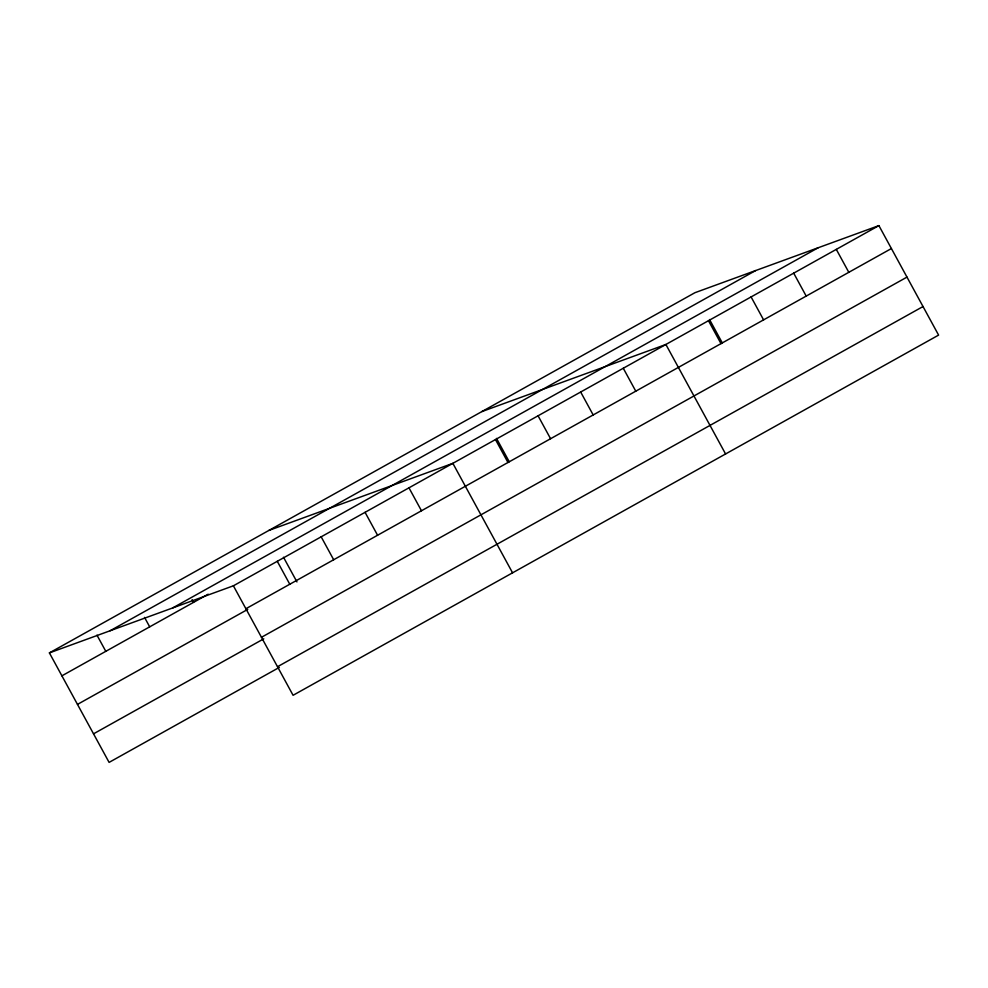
<?xml version="1.0" encoding="UTF-8"?>
<svg xmlns="http://www.w3.org/2000/svg" width="988" height="988" viewBox="0 0 988 988"><rect width="100%" height="100%" fill="white"/><g stroke="black" fill="none" stroke-linecap="round" stroke-linejoin="round"><path stroke-width="1.48" d="M49.4 652.895L694.922 292.707L878.9 225.61L938.6 335.105L293.078 695.293L233.39 585.798L49.4 652.895L109.1 762.39L279.357 667.382M110.113 630.752L755.635 270.564M172.665 607.941L818.188 247.753M61.898 675.829L208.221 594.183M233.39 585.798L878.9 225.61M245.889 608.731L891.411 248.544M77.472 704.395L247.741 609.386M261.462 637.297L906.984 277.109M93.527 733.825L263.784 638.816M277.505 666.727L923.027 306.539M481.897 411.576L665.887 344.479L725.575 453.961M268.872 530.433L452.862 463.335L512.562 572.83M836.305 249.384L848.803 272.317M793.697 273.157L806.196 296.091M751.09 296.931L763.588 319.865M709.545 319.532L722.29 342.91M708.482 320.705L720.993 343.639M623.28 368.252L635.778 391.174M580.672 392.014L593.171 414.948M538.065 415.787L550.575 438.721M496.519 438.4L509.265 461.767M495.47 439.561L507.968 462.495M408.97 487.825L421.468 510.759M365.066 512.327L377.577 535.249M321.174 536.817L333.672 559.739M283.507 557.257L296.956 581.932M277.282 561.308L289.78 584.241M192.117 599.654L193.586 602.347M144.544 617.401L149.694 626.837M96.972 635.148L105.802 651.327"/></g></svg>
